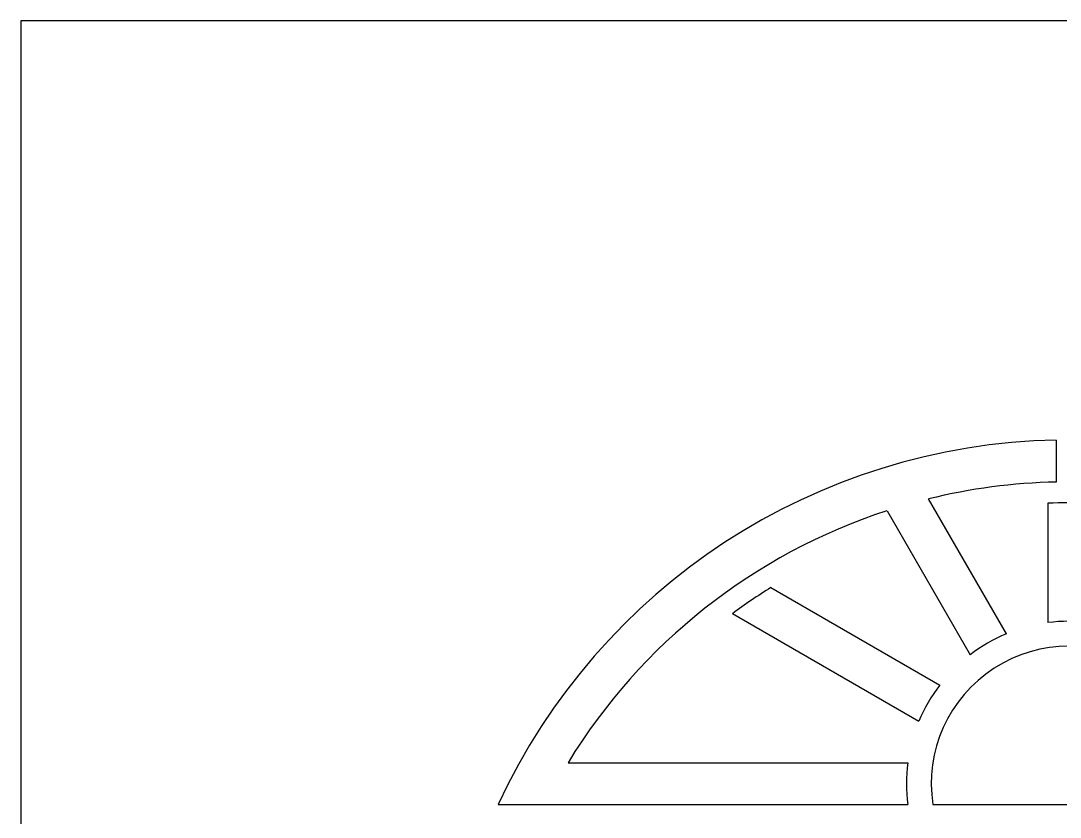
# Model space of a CAD drawing. Header units: millimetres. Extents: x -125 to 125, y -125 to 125.
# Drawn here: x -125 to -1, y 30 to 125 of the extents above; entities that cross this region are included whole.
import ezdxf

# ---------------------------------------------------------------- set-up
doc = ezdxf.new("R2010")
doc.units = ezdxf.units.MM
doc.layers.add('Body', color=7, linetype='CONTINUOUS')

msp = doc.modelspace()

# ---------------------------------------------------------------- linework, layer by layer
at = {"layer": 'Body'}
for p, q in [((-125, 125), (-125, 125, 1)), ((-125, 125), (-125, -125)), ((-125, 125, 1), (-125, -125, 1)), ((-125, 125), (-125, -125)), ((125, 125), (-125, 125)), ((-125, 125, 1), (-125, -125, 1)), ((125, 125, 1), (-125, 125, 1)), ((-125, 125), (-125, 125, 1)), ((125, 125), (-125, 125)), ((125, 125, 1), (-125, 125, 1)), ((-1.5, 74.98), (-1.5, 69.98)), ((-1.5, 74.98, 1), (-1.5, 69.98, 1)), ((-1.5, 74.98), (-1.5, 74.98, 1)), ((-1.5, 74.98), (-1.5, 69.98)), ((-1.5, 74.98, 1), (-1.5, 69.98, 1)), ((-1.5, 74.98), (-1.5, 74.98, 1)), ((-1.5, 69.98), (-1.5, 69.98, 1)), ((-1.5, 69.98), (-1.5, 69.98, 1)), ((-7.44, 51.88), (-16.73, 67.97)), ((-7.44, 51.88, 1), (-16.73, 67.97, 1)), ((-7.44, 51.88), (-16.73, 67.97)), ((-16.73, 67.97), (-16.73, 67.97, 1)), ((-7.44, 51.88, 1), (-16.73, 67.97, 1)), ((-16.73, 67.97), (-16.73, 67.97, 1)), ((-2.5, 67.45), (-2.5, 53.21)), ((-2.5, 67.45, 1), (-2.5, 53.21, 1)), ((-2.5, 67.45), (-2.5, 53.21)), ((-2.5, 67.45, 1), (-2.5, 53.21, 1)), ((-2.5, 67.45), (-2.5, 67.45, 1)), ((-2.5, 67.45), (-2.5, 67.45, 1)), ((-21.68, 66.56), (-11.77, 49.38)), ((-21.68, 66.56, 1), (-11.77, 49.38, 1)), ((-21.68, 66.56), (-21.68, 66.56, 1)), ((-21.68, 66.56), (-11.77, 49.38)), ((-21.68, 66.56, 1), (-11.77, 49.38, 1)), ((-21.68, 66.56), (-21.68, 66.56, 1)), ((-35.52, 57.4), (-15.38, 45.77)), ((-35.52, 57.4, 1), (-15.38, 45.77, 1)), ((-35.52, 57.4), (-35.52, 57.4, 1)), ((-35.52, 57.4), (-15.38, 45.77)), ((-35.52, 57.4, 1), (-15.38, 45.77, 1)), ((-35.52, 57.4), (-35.52, 57.4, 1)), ((-40.12, 54.28), (-17.88, 41.44)), ((-40.12, 54.28, 1), (-17.88, 41.44, 1)), ((-40.12, 54.28), (-40.12, 54.28, 1)), ((-40.12, 54.28), (-17.88, 41.44)), ((-40.12, 54.28, 1), (-17.88, 41.44, 1)), ((-40.12, 54.28), (-40.12, 54.28, 1)), ((-2.5, 53.21), (-2.5, 53.21, 1)), ((-2.5, 53.21), (-2.5, 53.21, 1)), ((-7.44, 51.88), (-7.44, 51.88, 1)), ((-7.44, 51.88), (-7.44, 51.88, 1)), ((-11.77, 49.38), (-11.77, 49.38, 1)), ((-11.77, 49.38), (-11.77, 49.38, 1)), ((-15.38, 45.77), (-15.38, 45.77, 1)), ((-15.38, 45.77), (-15.38, 45.77, 1)), ((-17.88, 41.44), (-17.88, 41.44, 1)), ((-17.88, 41.44), (-17.88, 41.44, 1)), ((-59.73, 36.5), (-19.21, 36.5)), ((-59.73, 36.5, 1), (-19.21, 36.5, 1)), ((-59.73, 36.5), (-19.21, 36.5)), ((-59.73, 36.5, 1), (-19.21, 36.5, 1)), ((-59.73, 36.5), (-59.73, 36.5, 1)), ((-59.73, 36.5), (-59.73, 36.5, 1)), ((-19.21, 36.5), (-19.21, 36.5, 1)), ((-19.21, 36.5), (-19.21, 36.5, 1)), ((-68.06, 31.5), (-19.21, 31.5)), ((-68.06, 31.5, 1), (-19.21, 31.5, 1)), ((-68.06, 31.5), (-68.06, 31.5, 1)), ((-68.06, 31.5), (-19.21, 31.5)), ((-68.06, 31.5, 1), (-19.21, 31.5, 1)), ((-68.06, 31.5), (-68.06, 31.5, 1)), ((-19.21, 31.5), (-19.21, 31.5, 1)), ((-19.21, 31.5), (-19.21, 31.5, 1)), ((-16.21, 31.5), (16.21, 31.5)), ((-16.21, 31.5, 1), (16.21, 31.5, 1)), ((-16.21, 31.5), (-16.21, 31.5, 1)), ((-16.21, 31.5), (16.21, 31.5)), ((-16.21, 31.5, 1), (16.21, 31.5, 1)), ((-16.21, 31.5), (-16.21, 31.5, 1))]:
    msp.add_line(p, q, dxfattribs=at)
for centre, radius, start, end in [((0, 0), 75, 91.146, 155.1654), ((0, 0, 1), 75, 91.146, 155.1654), ((0, 0), 75, 91.146, 155.1654), ((0, 0, 1), 75, 91.146, 155.1654), ((0, 0), 70, 91.2279, 103.825), ((0, 0, 1), 70, 91.2279, 103.825), ((0, 0), 70, 91.2279, 103.825), ((0, 0, 1), 70, 91.2279, 103.825), ((0, 0), 67.5, 87.8774, 92.1226), ((0, 0, 1), 67.5, 87.8774, 92.1226), ((0, 0), 67.5, 87.8774, 92.1226), ((0, 0, 1), 67.5, 87.8774, 92.1226), ((0, 0), 70, 108.045, 148.5719), ((0, 0, 1), 70, 108.045, 148.5719), ((0, 0), 70, 108.045, 148.5719), ((0, 0, 1), 70, 108.045, 148.5719), ((0, 0), 67.5, 121.7541, 126.4729), ((0, 0, 1), 67.5, 121.7541, 126.4729), ((0, 0), 67.5, 121.7541, 126.4729), ((0, 0, 1), 67.5, 121.7541, 126.4729), ((0, 34), 19.37, 82.5845, 97.4155), ((0, 34, 1), 19.37, 82.5845, 97.4155), ((0, 34), 19.37, 82.5845, 97.4155), ((0, 34, 1), 19.37, 82.5845, 97.4155), ((0, 34), 19.37, 112.5845, 127.4155), ((0, 34, 1), 19.37, 112.5845, 127.4155), ((0, 34), 19.37, 112.5845, 127.4155), ((0, 34, 1), 19.37, 112.5845, 127.4155), ((0, 34), 16.4, -8.7683, -171.2317), ((0, 34, 1), 16.4, -8.7683, -171.2317), ((0, 34), 16.4, -8.7683, -171.2317), ((0, 34, 1), 16.4, -8.7683, -171.2317), ((0, 34), 19.37, 142.5845, 157.4155), ((0, 34, 1), 19.37, 142.5845, 157.4155), ((0, 34), 19.37, 142.5845, 157.4155), ((0, 34, 1), 19.37, 142.5845, 157.4155), ((0, 34), 19.37, 172.5845, -172.5845), ((0, 34, 1), 19.37, 172.5845, -172.5845), ((0, 34), 19.37, 172.5845, -172.5845), ((0, 34, 1), 19.37, 172.5845, -172.5845)]:
    msp.add_arc(centre, radius, start, end, dxfattribs=at)

doc.saveas('drawing.dxf')
